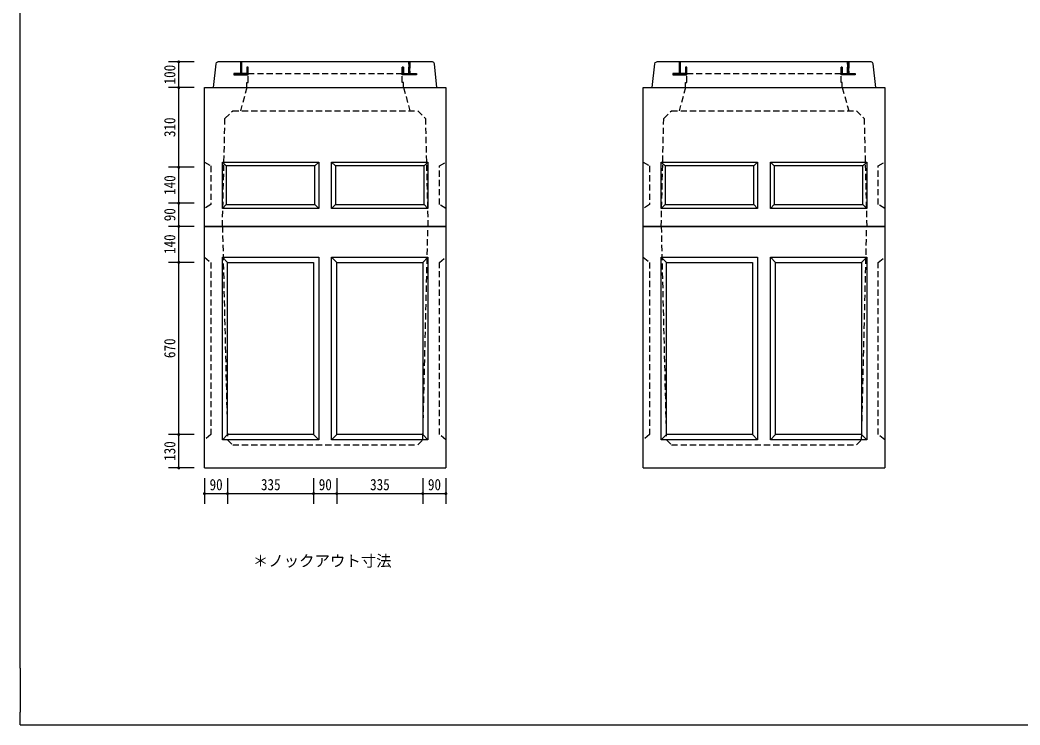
# Model space of a CAD drawing. Units: millimetres, scale not verified. Extents: x -3704 to 3796, y -2790 to 2696.
# Drawn here: x -3704 to 189, y -2790 to -47 of the extents above; entities that cross this region are included whole.
import ezdxf
from ezdxf.enums import TextEntityAlignment as Align

# ---------------------------------------------------------------- set-up
doc = ezdxf.new("R2010")
doc.units = ezdxf.units.MM
doc.header["$LTSCALE"] = 20
doc.linetypes.add('DASHED1', pattern=[1.8, 1.2, -0.6])
doc.layers.add('0-0_レイヤ_1', color=7, linetype='Continuous')
doc.layers.add('0-9_レイヤ10', color=7, linetype='Continuous')
doc.styles.add('HG丸ｺﾞｼｯｸM-PRO', font='')
doc.styles.add('ＭＳ ゴシック', font='')
doc.styles.get('HG丸ｺﾞｼｯｸM-PRO').set_extended_font_data('HG丸ｺﾞｼｯｸM-PRO')
doc.styles.get('ＭＳ ゴシック').set_extended_font_data('MS Gothic')

msp = doc.modelspace()

# ---------------------------------------------------------------- hatches: boundary and pattern name
at = {"layer": '0-9_レイヤ10'}
for points in [[(-3080.12, -210, 1), (-3092.12, -210, 1)], [(-3080.12, -310, 1), (-3092.12, -310, 1)], [(-3080.12, -620, 1), (-3092.12, -620, 1)], [(-3080.12, -760, 1), (-3092.12, -760, 1)], [(-3080.12, -850, 1), (-3092.12, -850, 1)], [(-3080.12, -990, 1), (-3092.12, -990, 1)], [(-3080.12, -1660, 1), (-3092.12, -1660, 1)], [(-3080.12, -1790, 1), (-3092.12, -1790, 1)], [(-2980.12, -1890, 1), (-2992.12, -1890, 1)], [(-2890.12, -1890, 1), (-2902.12, -1890, 1)], [(-2555.12, -1890, 1), (-2567.12, -1890, 1)], [(-2465.12, -1890, 1), (-2477.12, -1890, 1)], [(-2130.12, -1890, 1), (-2142.12, -1890, 1)], [(-2040.12, -1890, 1), (-2052.12, -1890, 1)]]:
    msp.add_hatch(color=256, dxfattribs=at).paths.add_polyline_path(points)

# ---------------------------------------------------------------- linework, layer by layer
at = {"layer": '0-0_レイヤ_1'}
for p, q in [((-3704.12, -2568.82), (-3704.12, 2646.47)), ((-2951.12, -310), (-2941.12, -217.5)), ((-2098.62, -210), (-2933.62, -210)), ((-2846.12, -212), (-2841.12, -212)), ((-2846.12, -214), (-2841.12, -214)), ((-2846.12, -216), (-2841.12, -216)), ((-2846.12, -218), (-2841.12, -218)), ((-2846.12, -220), (-2841.12, -220)), ((-2846.12, -222), (-2841.12, -222)), ((-2846.12, -224), (-2841.12, -224)), ((-2846.12, -226), (-2841.12, -226)), ((-2846.12, -228), (-2841.12, -228)), ((-2846.12, -230), (-2841.12, -230)), ((-2846.12, -232), (-2841.12, -232)), ((-2821.12, -230), (-2816.12, -230)), ((-2821.12, -232), (-2816.12, -232)), ((-2216.12, -230), (-2211.12, -230)), ((-2216.12, -232), (-2211.12, -232)), ((-2191.12, -212), (-2186.12, -212)), ((-2191.12, -214), (-2186.12, -214)), ((-2191.12, -216), (-2186.12, -216)), ((-2191.12, -218), (-2186.12, -218)), ((-2191.12, -220), (-2186.12, -220)), ((-2191.12, -222), (-2186.12, -222)), ((-2191.12, -224), (-2186.12, -224)), ((-2191.12, -226), (-2186.12, -226)), ((-2191.12, -228), (-2186.12, -228)), ((-2191.12, -230), (-2186.12, -230)), ((-2191.12, -232), (-2186.12, -232)), ((-2081.12, -310), (-2091.12, -217.5)), ((-1243.12, -310), (-1233.12, -217.5)), ((-390.62, -210), (-1225.62, -210)), ((-1138.12, -212), (-1133.12, -212)), ((-1138.12, -214), (-1133.12, -214)), ((-1138.12, -216), (-1133.12, -216)), ((-1138.12, -218), (-1133.12, -218)), ((-1138.12, -220), (-1133.12, -220)), ((-1138.12, -222), (-1133.12, -222)), ((-1138.12, -224), (-1133.12, -224)), ((-1138.12, -226), (-1133.12, -226)), ((-1138.12, -228), (-1133.12, -228)), ((-1138.12, -230), (-1133.12, -230)), ((-1138.12, -232), (-1133.12, -232)), ((-1113.12, -230), (-1108.12, -230)), ((-1113.12, -232), (-1108.12, -232)), ((-508.12, -230), (-503.12, -230)), ((-508.12, -232), (-503.12, -232)), ((-483.12, -212), (-478.12, -212)), ((-483.12, -214), (-478.12, -214)), ((-483.12, -216), (-478.12, -216)), ((-483.12, -218), (-478.12, -218)), ((-483.12, -220), (-478.12, -220)), ((-483.12, -222), (-478.12, -222)), ((-483.12, -224), (-478.12, -224)), ((-483.12, -226), (-478.12, -226)), ((-483.12, -228), (-478.12, -228)), ((-483.12, -230), (-478.12, -230)), ((-483.12, -232), (-478.12, -232)), ((-373.12, -310), (-383.12, -217.5)), ((-2871.12, -256), (-2821.12, -256)), ((-2871.12, -258), (-2821.12, -258)), ((-2871.12, -260), (-2821.12, -260)), ((-2846.12, -234), (-2841.12, -234)), ((-2846.12, -236), (-2841.12, -236)), ((-2846.12, -238), (-2841.12, -238)), ((-2846.12, -240), (-2841.12, -240)), ((-2846.12, -242), (-2841.12, -242)), ((-2846.12, -244), (-2841.12, -244)), ((-2846.12, -246), (-2841.12, -246)), ((-2846.12, -248), (-2841.12, -248)), ((-2846.12, -250), (-2841.12, -250)), ((-2846.12, -252), (-2841.12, -252)), ((-2846.12, -254), (-2841.12, -254)), ((-2821.12, -234), (-2816.12, -234)), ((-2821.12, -236), (-2816.12, -236)), ((-2821.12, -238), (-2816.12, -238)), ((-2821.12, -240), (-2816.12, -240)), ((-2821.12, -242), (-2816.12, -242)), ((-2821.12, -244), (-2816.12, -244)), ((-2821.12, -246), (-2816.12, -246)), ((-2821.12, -248), (-2816.12, -248)), ((-2821.12, -250), (-2816.12, -250)), ((-2821.12, -252), (-2816.12, -252)), ((-2821.12, -254), (-2816.12, -254)), ((-2821.12, -256), (-2816.12, -256)), ((-2821.12, -258), (-2816.12, -258)), ((-2821.12, -260), (-2816.12, -260)), ((-2216.12, -234), (-2211.12, -234)), ((-2216.12, -236), (-2211.12, -236)), ((-2216.12, -238), (-2211.12, -238)), ((-2216.12, -240), (-2211.12, -240)), ((-2216.12, -242), (-2211.12, -242)), ((-2216.12, -244), (-2211.12, -244)), ((-2216.12, -246), (-2211.12, -246)), ((-2216.12, -248), (-2211.12, -248)), ((-2216.12, -250), (-2211.12, -250)), ((-2216.12, -252), (-2211.12, -252)), ((-2216.12, -254), (-2211.12, -254)), ((-2216.12, -256), (-2161.12, -256)), ((-2216.12, -258), (-2161.12, -258)), ((-2191.12, -234), (-2186.12, -234)), ((-2191.12, -236), (-2186.12, -236)), ((-2191.12, -238), (-2186.12, -238)), ((-2191.12, -240), (-2186.12, -240)), ((-2191.12, -242), (-2186.12, -242)), ((-2191.12, -244), (-2186.12, -244)), ((-2191.12, -246), (-2186.12, -246)), ((-2191.12, -248), (-2186.12, -248)), ((-2191.12, -250), (-2186.12, -250)), ((-2191.12, -252), (-2186.12, -252)), ((-2191.12, -254), (-2186.12, -254)), ((-1163.12, -256), (-1113.12, -256)), ((-1163.12, -258), (-1113.12, -258)), ((-1163.12, -260), (-1113.12, -260)), ((-1138.12, -234), (-1133.12, -234)), ((-1138.12, -236), (-1133.12, -236)), ((-1138.12, -238), (-1133.12, -238)), ((-1138.12, -240), (-1133.12, -240)), ((-1138.12, -242), (-1133.12, -242)), ((-1138.12, -244), (-1133.12, -244)), ((-1138.12, -246), (-1133.12, -246)), ((-1138.12, -248), (-1133.12, -248)), ((-1138.12, -250), (-1133.12, -250)), ((-1138.12, -252), (-1133.12, -252)), ((-1138.12, -254), (-1133.12, -254)), ((-1113.12, -234), (-1108.12, -234)), ((-1113.12, -236), (-1108.12, -236)), ((-1113.12, -238), (-1108.12, -238)), ((-1113.12, -240), (-1108.12, -240)), ((-1113.12, -242), (-1108.12, -242)), ((-1113.12, -244), (-1108.12, -244)), ((-1113.12, -246), (-1108.12, -246)), ((-1113.12, -248), (-1108.12, -248)), ((-1113.12, -250), (-1108.12, -250)), ((-1113.12, -252), (-1108.12, -252)), ((-1113.12, -254), (-1108.12, -254)), ((-1113.12, -256), (-1108.12, -256)), ((-1113.12, -258), (-1108.12, -258)), ((-1113.12, -260), (-1108.12, -260)), ((-508.12, -234), (-503.12, -234)), ((-508.12, -236), (-503.12, -236)), ((-508.12, -238), (-503.12, -238)), ((-508.12, -240), (-503.12, -240)), ((-508.12, -242), (-503.12, -242)), ((-508.12, -244), (-503.12, -244)), ((-508.12, -246), (-503.12, -246)), ((-508.12, -248), (-503.12, -248)), ((-508.12, -250), (-503.12, -250)), ((-508.12, -252), (-503.12, -252)), ((-508.12, -254), (-503.12, -254)), ((-508.12, -256), (-453.12, -256)), ((-508.12, -258), (-453.12, -258)), ((-483.12, -234), (-478.12, -234)), ((-483.12, -236), (-478.12, -236)), ((-483.12, -238), (-478.12, -238)), ((-483.12, -240), (-478.12, -240)), ((-483.12, -242), (-478.12, -242)), ((-483.12, -244), (-478.12, -244)), ((-483.12, -246), (-478.12, -246)), ((-483.12, -248), (-478.12, -248)), ((-483.12, -250), (-478.12, -250)), ((-483.12, -252), (-478.12, -252)), ((-483.12, -254), (-478.12, -254)), ((-2916.12, -600), (-2901.12, -615)), ((-2556.12, -615), (-2541.12, -600)), ((-2491.12, -600), (-2476.12, -615)), ((-2131.12, -615), (-2116.12, -600)), ((-1208.12, -600), (-1193.12, -615)), ((-848.12, -615), (-833.12, -600)), ((-783.12, -600), (-768.12, -615)), ((-423.12, -615), (-408.12, -600)), ((-2541.12, -780), (-2556.12, -765)), ((-2116.12, -780), (-2131.12, -765)), ((-833.12, -780), (-848.12, -765)), ((-408.12, -780), (-423.12, -765)), ((-2986.12, -1790), (-2986.12, -850)), ((-2986.12, -850), (-2046.12, -850)), ((-2046.12, -850), (-2046.12, -1790)), ((-1278.12, -1790), (-1278.12, -850)), ((-1278.12, -850), (-338.12, -850)), ((-338.12, -850), (-338.12, -1790)), ((-2896.12, -990), (-2916.12, -970)), ((-2916.12, -970), (-2541.12, -970)), ((-2916.12, -1680), (-2916.12, -970)), ((-2541.12, -970), (-2541.12, -1680)), ((-2491.12, -970), (-2471.12, -990)), ((-2491.12, -970), (-2116.12, -970)), ((-2491.12, -1680), (-2491.12, -970)), ((-2116.12, -970), (-2136.12, -990)), ((-2116.12, -970), (-2116.12, -1680)), ((-1188.12, -990), (-1208.12, -970)), ((-1208.12, -970), (-833.12, -970)), ((-1208.12, -1680), (-1208.12, -970)), ((-833.12, -970), (-833.12, -1680)), ((-783.12, -970), (-763.12, -990)), ((-783.12, -970), (-408.12, -970)), ((-783.12, -1680), (-783.12, -970)), ((-408.12, -970), (-428.12, -990)), ((-408.12, -970), (-408.12, -1680)), ((-2896.12, -990), (-2561.12, -990)), ((-2896.12, -1660), (-2896.12, -990)), ((-2561.12, -990), (-2561.12, -1660)), ((-2471.12, -990), (-2136.12, -990)), ((-2471.12, -1660), (-2471.12, -990)), ((-2136.12, -990), (-2136.12, -1660)), ((-1188.12, -990), (-853.12, -990)), ((-1188.12, -1660), (-1188.12, -990)), ((-853.12, -990), (-853.12, -1660)), ((-763.12, -990), (-428.12, -990)), ((-763.12, -1660), (-763.12, -990)), ((-428.12, -990), (-428.12, -1660)), ((-2916.12, -1680), (-2896.12, -1660)), ((-2561.12, -1660), (-2896.12, -1660)), ((-2541.12, -1680), (-2561.12, -1660)), ((-2491.12, -1680), (-2471.12, -1660)), ((-2136.12, -1660), (-2471.12, -1660)), ((-2116.12, -1680), (-2136.12, -1660)), ((-1208.12, -1680), (-1188.12, -1660)), ((-853.12, -1660), (-1188.12, -1660)), ((-833.12, -1680), (-853.12, -1660)), ((-783.12, -1680), (-763.12, -1660)), ((-428.12, -1660), (-763.12, -1660)), ((-408.12, -1680), (-428.12, -1660)), ((-2541.12, -1680), (-2916.12, -1680)), ((-2116.12, -1680), (-2491.12, -1680)), ((-833.12, -1680), (-1208.12, -1680)), ((-408.12, -1680), (-783.12, -1680)), ((-2986.12, -1790), (-2046.12, -1790)), ((-1278.12, -1790), (-338.12, -1790)), ((-3704.12, -2568.82), (-3704.12, -2740.32)), ((-3704.12, -2790.32), (-3704.12, -2740.32)), ((-3704.12, -2790.32), (-3532.94, -2790.32))]:
    msp.add_line(p, q, dxfattribs=at)
at = {"layer": '0-0_レイヤ_1', "linetype": 'DASHED1'}
for p, q in [((-2816.12, -255), (-2216.12, -255)), ((-1108.12, -255), (-508.12, -255)), ((-2821.12, -310), (-2846.12, -400)), ((-2211.12, -310), (-2186.12, -400)), ((-1113.12, -310), (-1138.12, -400)), ((-503.12, -310), (-478.12, -400)), ((-2916.12, -850), (-2896.12, -1680)), ((-2136.12, -1680), (-2116.12, -850)), ((-1208.12, -850), (-1188.12, -1680)), ((-428.12, -1680), (-408.12, -850)), ((-2986.12, -970), (-2961.12, -990)), ((-2071.12, -990), (-2046.12, -970)), ((-1278.12, -970), (-1253.12, -990)), ((-363.12, -990), (-338.12, -970)), ((-2961.12, -990), (-2961.12, -1660)), ((-2071.12, -1660), (-2071.12, -990)), ((-1253.12, -990), (-1253.12, -1660)), ((-363.12, -1660), (-363.12, -990)), ((-2961.12, -1660), (-2986.12, -1680)), ((-2046.12, -1680), (-2071.12, -1660)), ((-1253.12, -1660), (-1278.12, -1680)), ((-338.12, -1680), (-363.12, -1660)), ((-2896.12, -1680), (-2876.12, -1700)), ((-2876.12, -1700), (-2156.12, -1700)), ((-2156.12, -1700), (-2136.12, -1680)), ((-1188.12, -1680), (-1168.12, -1700)), ((-1168.12, -1700), (-448.12, -1700)), ((-448.12, -1700), (-428.12, -1680))]:
    msp.add_line(p, q, dxfattribs=at)
at = {"layer": '0-0_レイヤ_1'}
for points in [[(-2941.12, -217.5), (-2939.11, -212.18), (-2933.62, -210)], [(-2841.12, -255), (-2841.12, -210), (-2846.12, -210), (-2846.12, -255)], [(-2091.12, -217.5), (-2093.57, -211.85), (-2098.62, -210)], [(-1233.12, -217.5), (-1231.11, -212.18), (-1225.62, -210)], [(-1133.12, -255), (-1133.12, -210), (-1138.12, -210), (-1138.12, -255)], [(-383.12, -217.5), (-385.57, -211.85), (-390.62, -210)], [(-2821.12, -255), (-2871.12, -255), (-2871.12, -260), (-2821.12, -260)], [(-1113.12, -255), (-1163.12, -255), (-1163.12, -260), (-1113.12, -260)], [(-2916.12, -780), (-2901.12, -765), (-2556.12, -765), (-2556.12, -615), (-2901.12, -615), (-2901.12, -765)], [(-2491.12, -780), (-2476.12, -765), (-2131.12, -765), (-2131.12, -615), (-2476.12, -615), (-2476.12, -765)], [(-1208.12, -780), (-1193.12, -765), (-848.12, -765), (-848.12, -615), (-1193.12, -615), (-1193.12, -765)], [(-783.12, -780), (-768.12, -765), (-423.12, -765), (-423.12, -615), (-768.12, -615), (-768.12, -765)], [(-3532.94, -2790.32), (3545.88, -2790.32), (3795.88, -2790.32), (3795.88, -2740.32)]]:
    msp.add_lwpolyline(points, dxfattribs=at)
at = {"layer": '0-0_レイヤ_1', "linetype": 'DASHED1'}
for points in [[(-2821.12, -310), (-2821.12, -290), (-2816.12, -290), (-2816.12, -230), (-2821.12, -230), (-2821.12, -255), (-2841.12, -255), (-2841.12, -210), (-2846.12, -210), (-2846.12, -255), (-2871.12, -255), (-2871.12, -260), (-2816.12, -260)], [(-2211.12, -310), (-2211.12, -290), (-2216.12, -290), (-2216.12, -230), (-2211.12, -230), (-2211.12, -255), (-2191.12, -255), (-2191.12, -210), (-2186.12, -210), (-2186.12, -255), (-2161.12, -255), (-2161.12, -260), (-2216.12, -260)], [(-1113.12, -310), (-1113.12, -290), (-1108.12, -290), (-1108.12, -230), (-1113.12, -230), (-1113.12, -255), (-1133.12, -255), (-1133.12, -210), (-1138.12, -210), (-1138.12, -255), (-1163.12, -255), (-1163.12, -260), (-1108.12, -260)], [(-503.12, -310), (-503.12, -290), (-508.12, -290), (-508.12, -230), (-503.12, -230), (-503.12, -255), (-483.12, -255), (-483.12, -210), (-478.12, -210), (-478.12, -255), (-453.12, -255), (-453.12, -260), (-508.12, -260)], [(-2916.12, -850), (-2906.12, -430), (-2876.12, -400), (-2156.12, -400), (-2126.12, -430), (-2116.12, -850)], [(-1208.12, -850), (-1198.12, -430), (-1168.12, -400), (-448.12, -400), (-418.12, -430), (-408.12, -850)], [(-2986.12, -600), (-2961.12, -615), (-2961.12, -765), (-2986.12, -780)], [(-2046.12, -780), (-2071.12, -765), (-2071.12, -615), (-2046.12, -600)], [(-1278.12, -600), (-1253.12, -615), (-1253.12, -765), (-1278.12, -780)], [(-338.12, -780), (-363.12, -765), (-363.12, -615), (-338.12, -600)]]:
    msp.add_lwpolyline(points, dxfattribs=at)
at = {"layer": '0-0_レイヤ_1'}
for points in [[(-2816.12, -260), (-2816.12, -230), (-2821.12, -230), (-2821.12, -260)], [(-2216.12, -255), (-2211.12, -255), (-2211.12, -230), (-2216.12, -230)], [(-2191.12, -255), (-2186.12, -255), (-2186.12, -210), (-2191.12, -210)], [(-1108.12, -260), (-1108.12, -230), (-1113.12, -230), (-1113.12, -260)], [(-508.12, -255), (-503.12, -255), (-503.12, -230), (-508.12, -230)], [(-483.12, -255), (-478.12, -255), (-478.12, -210), (-483.12, -210)], [(-2216.12, -255), (-2161.12, -255), (-2161.12, -260), (-2216.12, -260)], [(-508.12, -255), (-453.12, -255), (-453.12, -260), (-508.12, -260)], [(-2986.12, -850), (-2986.12, -310), (-2046.12, -310), (-2046.12, -850)], [(-1278.12, -850), (-1278.12, -310), (-338.12, -310), (-338.12, -850)], [(-2916.12, -780), (-2916.12, -600), (-2541.12, -600), (-2541.12, -780)], [(-2491.12, -780), (-2491.12, -600), (-2116.12, -600), (-2116.12, -780)], [(-1208.12, -780), (-1208.12, -600), (-833.12, -600), (-833.12, -780)], [(-783.12, -780), (-783.12, -600), (-408.12, -600), (-408.12, -780)]]:
    msp.add_lwpolyline(points, close=True, dxfattribs=at)
at = {"layer": '0-9_レイヤ10'}
for p, q in [((-3026.12, -210), (-3126.12, -210)), ((-3086.12, -310), (-3086.12, -210)), ((-3026.12, -310), (-3126.12, -310)), ((-3086.12, -620), (-3086.12, -310)), ((-3026.12, -620), (-3126.12, -620)), ((-3086.12, -760), (-3086.12, -620)), ((-3026.12, -760), (-3126.12, -760)), ((-3086.12, -850), (-3086.12, -760)), ((-3026.12, -850), (-3126.12, -850)), ((-3086.12, -990), (-3086.12, -850)), ((-3026.12, -990), (-3126.12, -990)), ((-3086.12, -1660), (-3086.12, -990)), ((-3026.12, -1660), (-3126.12, -1660)), ((-3086.12, -1790), (-3086.12, -1660)), ((-3026.12, -1790), (-3126.12, -1790)), ((-2986.12, -1830), (-2986.12, -1930)), ((-2896.12, -1830), (-2896.12, -1930)), ((-2561.12, -1830), (-2561.12, -1930)), ((-2471.12, -1830), (-2471.12, -1930)), ((-2136.12, -1830), (-2136.12, -1930)), ((-2046.12, -1830), (-2046.12, -1930)), ((-2986.12, -1890), (-2896.12, -1890)), ((-2896.12, -1890), (-2561.12, -1890)), ((-2561.12, -1890), (-2471.12, -1890)), ((-2471.12, -1890), (-2136.12, -1890)), ((-2136.12, -1890), (-2046.12, -1890))]:
    msp.add_line(p, q, dxfattribs=at)

# ---------------------------------------------------------------- texts
at = {"layer": '0-9_レイヤ10', "style": 'ＭＳ ゴシック', "width": 0.85}
for s, p in [('100', (-3086.12, -297.5)), ('310', (-3086.12, -502.5)), ('140', (-3086.12, -727.5)), ('90', (-3086.12, -830)), ('140', (-3086.12, -957.5)), ('670', (-3086.12, -1362.5)), ('130', (-3086.12, -1762.5))]:
    msp.add_text(s, height=43.99, rotation=90, dxfattribs=at).set_placement(p, align=Align.BOTTOM_LEFT)
for s, p in [('90', (-2966.12, -1890)), ('335', (-2766.12, -1890)), ('90', (-2541.12, -1890)), ('335', (-2341.12, -1890)), ('90', (-2116.12, -1890))]:
    msp.add_text(s, height=43.99, dxfattribs=at).set_placement(p, align=Align.BOTTOM_LEFT)
at = {"layer": '0-9_レイヤ10', "style": 'HG丸ｺﾞｼｯｸM-PRO'}
msp.add_text('＊ノックアウト寸法', height=43.99, dxfattribs=at).set_placement((-2797.61, -2186.93), align=Align.BOTTOM_LEFT)

doc.saveas('drawing.dxf')
